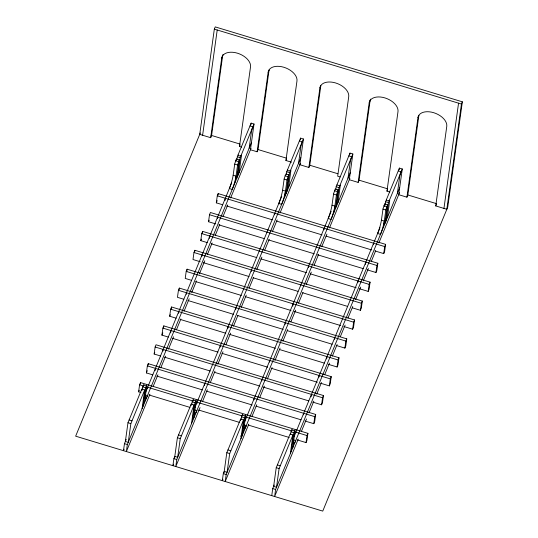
<?xml version="1.0" encoding="UTF-8"?>
<svg xmlns="http://www.w3.org/2000/svg" width="538" height="538" viewBox="0 0 538 538"><rect width="100%" height="100%" fill="white"/><g stroke="black" fill="none" stroke-linecap="round" stroke-linejoin="round"><path stroke-width="0.81" d="M242.826 414.758C242.517 413.097 240.896 418.799 241.212 419.29M292.248 429.741C291.932 428.08 290.318 433.789 290.634 434.274M126.228 439.358L124.46 443.662L123.484 450.683L124.096 449.196M127.97 422.733L125.374 441.442L128.259 442.317L130.855 423.608L144.675 389.976L141.797 389.102L127.97 422.733L130.855 423.608M251.421 142.725L127.345 444.536L126.369 451.557L149.961 394.159M141.017 392.545L138.609 391.819L139.584 384.805L140.499 382.579L307.924 433.346L306.949 440.36L306.035 442.586L297.225 439.909M140.284 384.139L140.499 382.579M141.568 390.729L141.797 389.102M142.254 390.137L142.711 386.883L144.009 384.455M152.785 374.865L146.383 372.921L147.351 365.907L148.266 363.681L315.692 414.448L314.723 421.462L313.809 423.682L304.992 421.012M148.051 365.241L148.266 363.681M142.079 408.685L144.675 389.976M142.994 406.466L145.59 387.757L146.84 385.107L144.48 402.854M147.439 388.806L147.654 387.246M160.559 355.968L154.15 354.024L155.126 347.003L156.033 344.784L323.466 395.544L322.491 402.565L321.576 404.784L312.766 402.115M155.099 370.689L155.421 368.348M168.327 337.07L161.918 335.127L162.893 328.106L163.808 325.887L331.233 376.647L330.258 383.668L329.343 385.887L320.534 383.217M163.592 327.447L163.808 325.887M162.974 351.011L163.189 349.451M176.094 318.173L169.685 316.23L170.66 309.209L171.575 306.99L339.001 357.75L338.025 364.771L337.111 366.99L328.301 364.32M171.252 309.323L171.575 306.99M170.633 332.894L170.963 330.554M200.324 132.92L75.65 436.177L322.753 511.1L447.744 207.063L462.35 101.823L215.247 26.9L214.332 29.126L199.726 134.365L210.674 137.688L211.589 135.462L222.624 55.945A15.172 9.26 22.3 0 1 223.068 54.385M336.869 345.665L344.885 348.093L345.8 345.867L346.768 338.853L179.342 288.092L178.428 290.312L177.459 297.326L183.861 299.269M179.127 289.646L179.342 288.092M202.611 135.24L217.211 30M178.515 313.217L178.73 311.657M343.843 326.526L352.652 329.195L353.567 326.969L354.542 319.955L187.11 269.188L186.202 271.414L185.227 278.428L191.636 280.372M186.787 271.529L187.11 269.188M186.282 294.32L186.498 292.759M352.41 307.87L360.42 310.298L361.334 308.072L362.309 301.058L194.884 250.291L193.969 252.517L192.994 259.531L200.203 261.717M194.669 251.851L194.884 250.291M210.674 137.688L221.71 58.171L222.624 55.945M207.17 242.577L200.761 240.634L201.737 233.62L202.651 231.394L370.077 282.161L369.102 289.175L368.187 291.401L359.377 288.724M202.436 232.954L202.651 231.394M201.817 256.525L202.039 254.965M174.473 458.766L177.392 437.717L191.219 404.092L194.097 404.966L180.27 438.591L177.674 457.3L174.796 456.426L173.882 458.652L172.906 465.666L173.518 464.186M215.745 223.922L208.536 221.737L209.504 214.723L210.419 212.497L377.844 263.264L376.876 270.278L375.961 272.504L367.145 269.827M300.836 157.715L176.76 459.526L175.791 466.54L200.022 407.596M209.484 238.401L209.807 236.068M222.712 204.783L216.303 202.839L217.278 195.825L218.186 193.599L385.618 244.366L384.643 251.381L383.728 253.6L374.919 250.93M217.971 195.159L218.186 193.599M190.99 405.719L191.219 404.092M217.359 218.724L217.574 217.17M191.79 404.307L192.127 401.866L193.431 399.445M191.501 423.675L194.097 404.966M192.416 421.449L195.012 402.74L196.262 400.097L193.902 417.838M196.861 403.796L197.076 402.236M225.019 200.607L225.341 198.266M233.156 175.233L236.041 176.108A9.859 1.21 -73.1 0 1 232.221 189.416L229.343 188.542A9.859 1.21 -73.1 0 0 233.156 175.233L234.776 163.673L236.397 158.992L239.275 159.867L236.68 178.576M204.521 385.672L204.844 383.338M236.169 160.62L236.397 158.992M236.969 159.214L237.305 156.773L251.132 123.141L254.017 124.016L250.446 149.746L257.117 151.77L258.032 149.544L269.067 70.027L268.153 72.253L257.117 151.77M241.696 147.089L239.497 146.423L250.526 66.907A15.172 9.26 22.3 0 0 237.419 53.181A15.172 9.26 22.3 0 0 221.71 58.171M235.193 182.187L237.614 164.789L239.275 159.867M237.594 176.356L240.19 157.647L254.017 124.016M239.08 172.738L241.461 155.549C241.575 154.292 239.269 157.358 238.052 154.964M250.91 124.769L251.132 123.141M220.163 347.097L220.378 345.537M249.134 148.286L251.407 131.911A3.793 0.464 -73.1 0 1 252.873 126.793L249.988 125.926M227.937 328.2L228.152 326.64M235.705 309.303L235.92 307.743M251.239 271.508L251.454 269.948M224.003 472.969L226.814 452.7L240.634 419.075L243.519 419.949L229.692 453.574L227.097 472.283L224.218 471.409L223.304 473.635L222.329 480.649L222.94 479.17M350.258 172.698L226.182 474.509L225.214 481.523L248.805 424.132M240.412 420.703L240.634 419.075M240.923 438.658L243.519 419.949M243.324 432.821L245.684 415.08L244.434 417.723L241.838 436.432L240.399 435.995M274.548 214.81L274.763 213.256M291.462 162.18L285.934 160.506L296.969 80.989A15.172 9.26 22.3 0 0 283.862 67.263A15.172 9.26 22.3 0 0 268.153 72.253M282.578 190.223L285.456 191.091A9.859 1.21 -73.1 0 1 281.643 204.4L278.765 203.525A9.859 1.21 -73.1 0 0 282.578 190.223L284.199 178.656L285.812 173.976L288.698 174.85L286.102 193.559M254.05 399.882L254.266 398.322M286.391 174.198L286.727 171.756L300.554 138.125L303.432 138.999L299.868 164.729L308.873 167.459L309.787 165.233L320.816 85.717L319.902 87.943L308.873 167.459M284.615 197.177L287.036 179.773L288.698 174.85M287.016 191.34L289.612 172.631L303.432 138.999M288.502 187.728L290.883 170.539C290.991 169.275 288.684 172.342 287.474 169.947M261.818 380.978L262.033 379.425M269.585 362.081L269.8 360.527M300.325 139.752L300.554 138.125M298.556 163.27L300.823 146.901A3.793 0.464 -73.1 0 1 302.295 141.783L299.41 140.909M285.127 324.286L285.342 322.726M292.786 306.169L293.109 303.829M271.751 495.632L272.726 488.618L274.212 485.007M276.236 467.683L273.64 486.392L276.519 487.267L279.114 468.558L292.941 434.933L290.056 434.058L276.236 467.683L279.114 468.558M399.68 187.681L275.604 489.493L274.629 496.507L298.227 439.116M308.429 267.594L308.651 266.034M290.345 453.642L292.941 434.933M291.26 451.416L293.856 432.707L295.1 430.064L292.746 447.804M323.97 229.8L324.185 228.24M332 205.207L334.878 206.081A9.859 1.21 -73.1 0 1 331.065 219.383L328.187 218.509A9.859 1.21 -73.1 0 0 332 205.207L333.621 193.64L335.235 188.966L338.12 189.84L335.524 208.549M303.466 414.865L303.688 413.305M335.699 189.995L336.149 186.74L349.976 153.115L352.854 153.989L349.29 179.712L358.147 182.402L359.061 180.176L370.097 100.66A15.172 9.26 22.3 0 1 370.541 99.1M334.037 212.16L336.458 194.756L338.12 189.84M336.438 206.323L339.034 187.614L352.854 153.989M337.918 202.712L340.332 185.079L339.774 185.805L336.896 184.931M311.132 396.748L311.455 394.408M306.035 442.586L307.01 435.565L307.924 433.346M349.747 154.742L349.976 153.115M319.007 377.071L319.222 375.511M313.809 423.682L314.777 416.668L315.692 414.448M347.978 178.253L350.245 161.884A3.793 0.464 -73.1 0 1 351.711 156.766L348.832 155.892M326.667 358.947L326.99 356.613M321.576 404.784L322.551 397.77L323.466 395.544M334.542 339.27L334.764 337.716M329.343 385.887L330.319 378.873L331.233 376.647M358.147 182.402L369.182 102.886L370.097 100.66M337.111 366.99L338.086 359.976L339.001 357.75M344.885 348.093L345.853 341.079L346.768 338.853M357.851 282.578L358.066 281.018M352.652 329.195L353.627 322.181L354.542 319.955M365.51 264.461L365.84 262.12M360.42 310.298L361.395 303.284L362.309 301.058M373.392 244.783L373.607 243.223M368.187 291.401L369.162 284.38L370.077 282.161M381.422 220.19L384.3 221.064A9.859 1.21 -73.1 0 1 380.487 234.373L377.609 233.499A9.859 1.21 -73.1 0 0 381.422 220.19L383.043 208.623L384.657 203.949L387.542 204.823L384.946 223.532M384.32 206.39L384.657 203.949M389.915 192.032L386.963 191.138L397.999 111.622A15.172 9.26 22.3 0 0 384.885 97.896A15.172 9.26 22.3 0 0 369.182 102.886M385.121 204.978L385.571 201.723L399.398 168.098L402.276 168.972L398.705 194.695L406.923 197.184L407.838 194.964L418.867 115.448L417.952 117.674L406.923 197.184M375.961 272.504L376.93 265.483L377.844 263.264M383.46 227.144L385.874 209.739L387.542 204.823M385.854 221.306L388.456 202.597L402.276 168.972M387.34 217.695L389.727 200.506C389.828 199.349 387.528 202.187 386.311 199.921M383.728 253.6L384.704 246.586L385.618 244.366M399.169 169.726L399.398 168.098M397.394 193.236L399.667 176.868A3.793 0.464 -73.1 0 1 401.133 171.75L398.255 170.876M462.35 101.823L461.436 104.049L446.829 209.289L435.74 205.926L446.769 126.41A15.172 9.26 22.3 0 0 433.662 112.684A15.172 9.26 22.3 0 0 417.952 117.674M443.951 208.414L458.551 103.175M138.609 391.819L139.221 390.339M146.383 372.921L147.291 370.695M154.15 354.024L154.756 352.538M161.918 335.127L162.832 332.901M169.685 316.23L170.297 314.743M200.761 240.634L201.373 239.154M208.536 221.737L209.141 220.257M216.303 202.839L217.218 200.613M239.497 146.423L240.103 144.944M145.495 392.505L231.717 182.759M153.155 386.405L157.937 374.771M160.801 367.79L165.59 356.156M168.455 349.175L173.559 336.768M176.43 329.787L180.889 318.926M184.083 311.172L189.181 298.765M191.73 292.558L196.518 280.923M199.383 273.943L204.803 260.755M207.359 254.555L212.14 242.92M215.328 235.16L219.793 224.306M222.981 216.545L227.762 204.917M230.634 197.937L251.038 148.293M285.934 160.506L286.546 159.019M194.917 407.488L281.737 196.303M202.57 401.388L207.359 389.754M210.224 382.774L215.005 371.139M217.877 364.159L222.981 351.751M225.852 344.771L230.634 333.136M233.499 326.156L237.964 315.295M241.152 307.541L246.256 295.133M249.128 288.153L253.586 277.292M256.781 269.538L261.878 257.13M264.75 250.15L269.215 239.289M272.403 231.535L277.184 219.901M280.056 212.92L300.46 163.283M244.642 421.718L331.152 211.286M251.992 416.372L256.774 404.737M259.646 397.757L264.427 386.123M267.299 379.142L272.08 367.508M274.952 360.527L280.056 348.12M282.921 341.139L287.702 329.505M290.897 321.751L295.678 310.117M298.55 303.136L303.008 292.275M306.196 284.521L311.3 272.114M314.172 265.133L318.637 254.272M321.825 246.518L326.922 234.111M329.478 227.904L349.882 178.266M386.963 191.138L387.575 189.652M294.064 436.708L379.983 227.715M301.414 431.355L306.519 418.947M309.068 412.747L313.849 401.113M316.721 394.132L321.502 382.498M324.69 374.737L329.471 363.103M332.343 356.122L337.124 344.488M340.312 336.734L345.1 325.1M347.965 318.119L352.753 306.485M355.618 299.505L360.722 287.097M363.271 280.89L368.375 268.482M371.247 261.502L375.706 250.641M378.893 242.887L399.62 192.476M435.74 205.926L436.654 203.7M214.332 29.126L461.436 104.049M211.071 135.307L239.955 144.063M257.601 149.416L286.485 158.172M309.754 165.227L337.83 173.74M358.691 180.062L387.575 188.818M407.629 194.904L436.513 203.66M340.063 176.915L337.689 176.195L348.725 96.679A15.172 9.26 22.3 0 0 335.611 82.953A15.172 9.26 22.3 0 0 319.902 87.943M237.305 156.773L240.19 157.647M286.727 171.756L289.612 172.631M336.149 186.74L339.034 187.614M385.571 201.723L388.456 202.597M235.651 160.801L238.536 161.676M285.073 175.785L287.951 176.659M334.495 190.768L337.373 191.642M383.917 205.751L386.795 206.626M234.696 164.13L237.581 164.998M284.118 179.114L287.003 179.988M333.54 194.097L336.425 194.971M382.962 209.08L385.84 209.954M217.278 195.825L384.704 246.586M226.713 205.993L272.376 219.84M276.384 221.057L322.047 234.898M326.048 236.115L371.711 249.962M209.504 214.723L376.93 265.483M218.946 224.897L264.609 238.737M268.617 239.955L314.273 253.801M317.481 254.77L363.143 268.617M201.737 233.62L369.162 284.38M211.178 243.795L256.841 257.635M260.843 258.852L306.505 272.699M310.513 273.909L356.176 287.756M193.969 252.517L361.395 303.284M203.411 262.692L249.067 276.532M253.075 277.749L297.938 291.354M302.739 292.806L347.602 306.411M186.202 271.414L353.627 322.181M195.637 281.589L241.3 295.436M245.308 296.646L290.971 310.493M294.172 311.462L340.635 325.551M178.428 290.312L345.853 341.079M187.87 300.486L233.532 314.333M237.54 315.544L283.196 329.39M287.205 330.608L332.067 344.206M170.66 309.209L338.086 359.976M180.102 319.384L225.765 333.23M229.766 334.441L275.429 348.288M279.437 349.505L324.293 363.103M162.893 328.106L330.319 378.873M172.335 338.281L217.991 352.128M221.999 353.338L267.662 367.185M271.663 368.402L317.326 382.242M155.126 347.003L322.551 397.77M164.561 357.178L210.224 371.025M214.232 372.242L259.894 386.082M263.095 387.057L308.758 400.897M147.351 365.907L314.777 416.668M156.793 376.075L202.456 389.922M206.464 391.139L252.12 404.98M256.128 406.197L300.991 419.801M143.451 385.074L146.336 385.948M192.873 400.057L195.751 400.931M242.295 415.047L245.173 415.921M291.717 430.03L294.595 430.904M139.584 384.805L143.592 386.015M146.793 386.99L193.256 401.079M195.657 401.805L242.12 415.894M245.328 416.863L291.791 430.951M294.192 431.678L307.01 435.565M142.711 386.883L145.59 387.757M192.127 401.866L195.012 402.74M241.549 416.849L244.434 417.723M290.971 431.832L293.856 432.707M149.026 394.979L189.88 407.367M198.69 410.037L239.544 422.424M248.361 425.094L289.215 437.481M145.287 394.973L147.452 395.625A9.859 1.21 -73.1 0 1 145.321 396.768M194.709 409.956L196.874 410.608A9.859 1.21 -73.1 0 1 194.743 411.758M244.131 424.939L246.29 425.598A9.859 1.21 -73.1 0 1 244.165 426.742M293.553 439.923L295.712 440.582A9.859 1.21 -73.1 0 1 293.587 441.725M129.113 419.956L131.992 420.824M178.535 434.939L181.414 435.814M227.957 449.923L230.836 450.797M277.379 464.906L280.258 465.78M177.392 437.717L180.27 438.591M226.814 452.7L229.692 453.574M124.46 443.662L127.345 444.536M173.882 458.652L176.76 459.526M223.304 473.635L226.182 474.509M272.726 488.618L275.604 489.493"/></g></svg>
